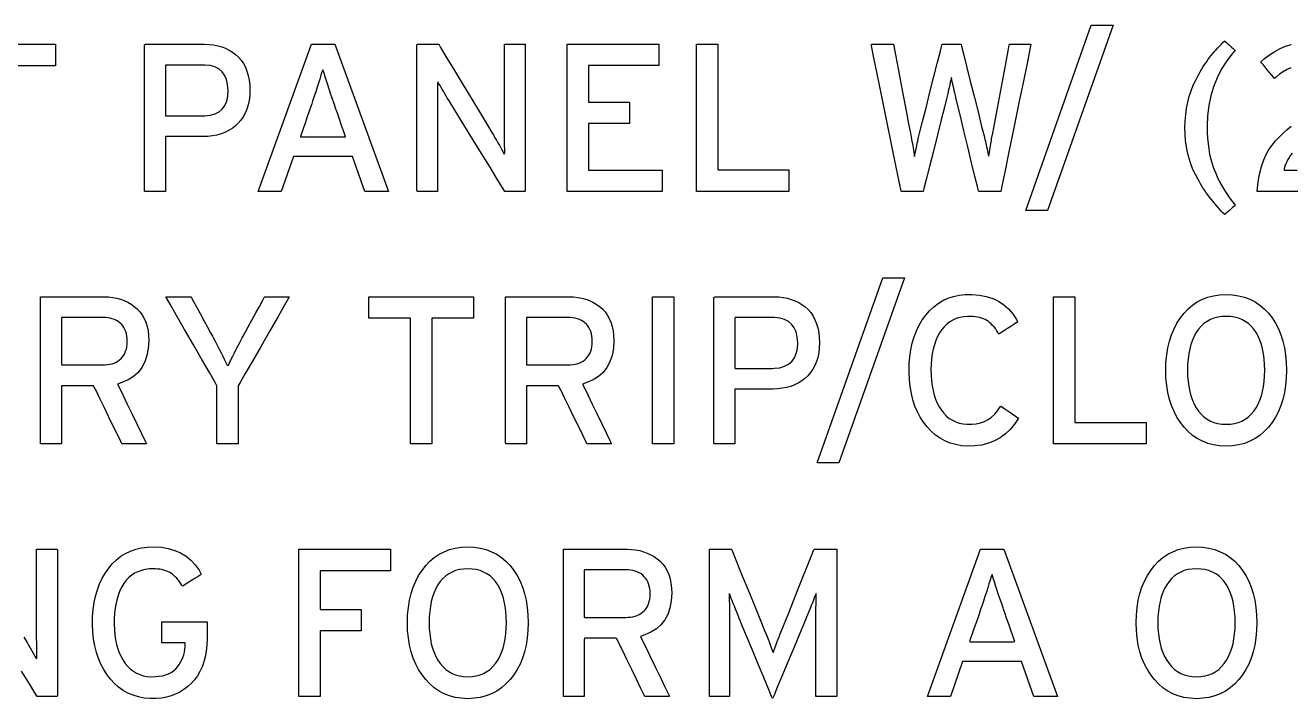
# Model space of a CAD drawing. Extents: x 1 to 47.7, y 0.2 to 35.
# Drawn here: x 12.182 to 14.437, y 23.596 to 24.796 of the extents above; entities that cross this region are included whole.
import ezdxf

# ---------------------------------------------------------------- set-up
doc = ezdxf.new("R2010")
doc.units = 0
doc.header["$MEASUREMENT"] = 0
doc.layers.add('8_0_____DWG', color=7, linetype='CONTINUOUS')

msp = doc.modelspace()

# ---------------------------------------------------------------- linework, layer by layer
at = {"layer": '8_0_____DWG'}
for points in [[(14.004, 24.4663), (13.9654, 24.4663), (14.082, 24.7963), (14.1207, 24.7963), (14.004, 24.4663)], [(12.1618, 24.7239), (12.1618, 24.5), (12.1237, 24.5), (12.1237, 24.7239), (12.0496, 24.7239), (12.0496, 24.7624), (12.236, 24.7624), (12.236, 24.7239), (12.1618, 24.7239)], [(12.7873, 24.5), (12.7653, 24.5623), (12.6602, 24.5623), (12.6384, 24.5), (12.5976, 24.5), (12.6921, 24.7624), (12.7338, 24.7624), (12.8294, 24.5), (12.7873, 24.5)], [(13.1479, 24.5), (13.1479, 24.7624), (13.3116, 24.7624), (13.3116, 24.7243), (13.1859, 24.7243), (13.1859, 24.6591), (13.2589, 24.6591), (13.2589, 24.621), (13.1859, 24.621), (13.1859, 24.5381), (13.3171, 24.5381), (13.3171, 24.5), (13.1479, 24.5)], [(13.3784, 24.5), (13.3784, 24.7624), (13.4164, 24.7624), (13.4164, 24.5384), (13.5432, 24.5384), (13.5432, 24.5), (13.3784, 24.5)], [(14.4377, 24.7207), (14.4308, 24.7174), (14.424, 24.7135), (14.4175, 24.7089), (14.4112, 24.7037), (14.4082, 24.7015), (14.4064, 24.7037), (14.4035, 24.7073), (14.3997, 24.7119), (14.3956, 24.717), (14.3916, 24.7219), (14.388, 24.7263), (14.3854, 24.7295), (14.3842, 24.731), (14.3908, 24.737), (14.3997, 24.7438), (14.4089, 24.7497), (14.4184, 24.7547), (14.4283, 24.7588), (14.4385, 24.7621)], [(14.4567, 24.5), (14.4269, 24.5), (14.4017, 24.5), (14.3841, 24.5), (14.3776, 24.5), (14.3787, 24.5126), (14.3804, 24.5245), (14.3827, 24.5358), (14.3857, 24.5465), (14.3894, 24.5565), (14.3936, 24.5658), (14.3985, 24.5746), (14.4041, 24.5827), (14.4102, 24.5901), (14.4168, 24.5971), (14.4237, 24.6038), (14.4308, 24.6103), (14.4382, 24.6166)], [(14.4399, 24.5684), (14.437, 24.5646), (14.4345, 24.5608), (14.4322, 24.5569), (14.4302, 24.553), (14.4285, 24.549), (14.427, 24.5449), (14.4259, 24.5408), (14.4259, 24.5381), (14.4337, 24.5381), (14.4488, 24.5381)], [(13.6323, 24.0163), (13.5936, 24.0163), (13.7103, 24.3462), (13.7489, 24.3462), (13.6323, 24.0163)], [(12.9066, 24.2739), (12.9066, 24.05), (12.8685, 24.05), (12.8685, 24.2739), (12.7944, 24.2739), (12.7944, 24.3124), (12.9808, 24.3124), (12.9808, 24.2739), (12.9066, 24.2739)], [(13.2999, 24.05), (13.2999, 24.3124), (13.338, 24.3124), (13.338, 24.05), (13.2999, 24.05)], [(14.0148, 24.05), (14.0148, 24.3124), (14.0528, 24.3124), (14.0528, 24.0884), (14.1796, 24.0884), (14.1796, 24.05), (14.0148, 24.05)], [(12.18, 23.7053), (12.1827, 23.7008), (12.1855, 23.6959), (12.1882, 23.6912), (12.1908, 23.6867), (12.1933, 23.6823), (12.1957, 23.6781), (12.198, 23.6741), (12.2001, 23.6702), (12.2021, 23.6666), (12.2029, 23.6687), (12.2028, 23.6752), (12.2028, 23.6819), (12.2027, 23.6887), (12.2027, 23.6958), (12.2026, 23.703), (12.2026, 23.7104), (12.2026, 23.718), (12.2026, 23.7258), (12.2026, 23.7306), (12.2026, 23.7428), (12.2026, 23.7611), (12.2026, 23.7831), (12.2026, 23.8063), (12.2026, 23.8283), (12.2026, 23.8466), (12.2026, 23.8587), (12.2026, 23.8624), (12.2043, 23.8624), (12.2082, 23.8624), (12.2135, 23.8624), (12.2197, 23.8624), (12.226, 23.8624), (12.2318, 23.8624), (12.2364, 23.8624), (12.2391, 23.8624), (12.2395, 23.8605), (12.2395, 23.8435), (12.2395, 23.8126), (12.2395, 23.7725), (12.2395, 23.728), (12.2395, 23.6838), (12.2395, 23.6447), (12.2395, 23.6154), (12.2395, 23.6008), (12.2389, 23.6), (12.2359, 23.6), (12.2312, 23.6), (12.2254, 23.6), (12.2192, 23.6), (12.2132, 23.6), (12.2081, 23.6), (12.2046, 23.6), (12.2033, 23.6), (12.1996, 23.606), (12.1897, 23.622), (12.1755, 23.6451)], [(12.7076, 23.8239), (12.7076, 23.7551), (12.7806, 23.7551), (12.7806, 23.7166), (12.7076, 23.7166), (12.7076, 23.6), (12.6695, 23.6), (12.6695, 23.8624), (12.8333, 23.8624), (12.8333, 23.8239), (12.7076, 23.8239)], [(13.9798, 23.6), (13.9578, 23.6623), (13.8527, 23.6623), (13.8309, 23.6), (13.7901, 23.6), (13.8846, 23.8624), (13.9263, 23.8624), (14.0219, 23.6), (13.9798, 23.6)]]:
    msp.add_lwpolyline(points, dxfattribs=at)
for points in [[(12.5826, 24.6803), (12.5822, 24.6711), (12.5812, 24.6624), (12.5795, 24.6543), (12.5773, 24.6467), (12.5744, 24.6396), (12.5708, 24.6331), (12.5667, 24.6271), (12.5619, 24.6216), (12.5566, 24.6167), (12.5509, 24.6123), (12.5447, 24.6085), (12.5382, 24.6053), (12.5312, 24.6026), (12.5239, 24.6006), (12.5161, 24.5991), (12.5079, 24.5981), (12.4994, 24.5978), (12.4964, 24.5978), (12.4901, 24.5978), (12.4807, 24.5978), (12.4696, 24.5978), (12.4581, 24.5978), (12.4472, 24.5978), (12.4385, 24.5978), (12.433, 24.5978), (12.4319, 24.5973), (12.4319, 24.5914), (12.4319, 24.5799), (12.4319, 24.5648), (12.4319, 24.5479), (12.4319, 24.5312), (12.4319, 24.5164), (12.4319, 24.5054), (12.4319, 24.5002), (12.431, 24.5), (12.4277, 24.5), (12.4226, 24.5), (12.4165, 24.5), (12.41, 24.5), (12.4038, 24.5), (12.3987, 24.5), (12.3954, 24.5), (12.3946, 24.5005), (12.3946, 24.5145), (12.3946, 24.5439), (12.3946, 24.5836), (12.3946, 24.6286), (12.3946, 24.6739), (12.3946, 24.7145), (12.3946, 24.7453), (12.3946, 24.7612), (12.3964, 24.7624), (12.4051, 24.7624), (12.4191, 24.7624), (12.4364, 24.7624), (12.455, 24.7624), (12.4727, 24.7624), (12.4876, 24.7624), (12.4977, 24.7624), (12.5018, 24.7624), (12.51, 24.762), (12.5178, 24.7612), (12.5253, 24.7597), (12.5324, 24.7577), (12.5391, 24.7552), (12.5454, 24.7521), (12.5514, 24.7484), (12.557, 24.7443), (12.5622, 24.7394), (12.5669, 24.734), (12.571, 24.728), (12.5745, 24.7215), (12.5773, 24.7143), (12.5796, 24.7067), (12.5812, 24.6984), (12.5822, 24.6896)], [(13.0371, 24.5), (13.0334, 24.506), (13.0235, 24.522), (13.0093, 24.5451), (12.9926, 24.5722), (12.9753, 24.6004), (12.9591, 24.6266), (12.946, 24.648), (12.9377, 24.6614), (12.935, 24.6658), (12.9326, 24.6699), (12.9302, 24.6739), (12.9279, 24.6777), (12.9257, 24.6815), (12.9235, 24.6852), (12.9214, 24.6887), (12.9195, 24.6921), (12.9175, 24.6954), (12.9167, 24.6933), (12.9168, 24.687), (12.9168, 24.6805), (12.9168, 24.6737), (12.9168, 24.6668), (12.9169, 24.6597), (12.917, 24.6524), (12.917, 24.6449), (12.9171, 24.6371), (12.9171, 24.6323), (12.9171, 24.6201), (12.9171, 24.6017), (12.9171, 24.5797), (12.9171, 24.5563), (12.9171, 24.5343), (12.9171, 24.5159), (12.9171, 24.5037), (12.9171, 24.5), (12.9154, 24.5), (12.9115, 24.5), (12.9062, 24.5), (12.9, 24.5), (12.8937, 24.5), (12.8879, 24.5), (12.8833, 24.5), (12.8806, 24.5), (12.8802, 24.5018), (12.8802, 24.5188), (12.8802, 24.5498), (12.8802, 24.5899), (12.8802, 24.6344), (12.8802, 24.6786), (12.8802, 24.7177), (12.8802, 24.7469), (12.8802, 24.7616), (12.8809, 24.7624), (12.8841, 24.7624), (12.8891, 24.7624), (12.8953, 24.7624), (12.902, 24.7624), (12.9084, 24.7624), (12.9138, 24.7624), (12.9176, 24.7624), (12.919, 24.7624), (12.9225, 24.7565), (12.9319, 24.7409), (12.9455, 24.7185), (12.9614, 24.6921), (12.9779, 24.6647), (12.9933, 24.6392), (13.0059, 24.6184), (13.0138, 24.6053), (13.0164, 24.6008), (13.0193, 24.5959), (13.022, 24.5912), (13.0246, 24.5867), (13.0271, 24.5823), (13.0295, 24.5781), (13.0317, 24.5741), (13.0339, 24.5702), (13.0359, 24.5666), (13.0367, 24.5687), (13.0366, 24.5752), (13.0365, 24.5818), (13.0365, 24.5887), (13.0364, 24.5958), (13.0364, 24.603), (13.0364, 24.6104), (13.0364, 24.618), (13.0363, 24.6258), (13.0363, 24.6306), (13.0363, 24.6428), (13.0363, 24.6611), (13.0363, 24.6831), (13.0363, 24.7063), (13.0363, 24.7283), (13.0363, 24.7466), (13.0363, 24.7587), (13.0364, 24.7624), (13.0381, 24.7624), (13.042, 24.7624), (13.0473, 24.7624), (13.0535, 24.7624), (13.0598, 24.7624), (13.0656, 24.7624), (13.0701, 24.7624), (13.0729, 24.7624), (13.0733, 24.7605), (13.0733, 24.7435), (13.0733, 24.7126), (13.0733, 24.6725), (13.0733, 24.628), (13.0733, 24.5838), (13.0733, 24.5447), (13.0733, 24.5154), (13.0733, 24.5008), (13.0726, 24.5), (13.0697, 24.5), (13.0649, 24.5), (13.0592, 24.5), (13.053, 24.5), (13.047, 24.5), (13.0419, 24.5), (13.0384, 24.5)], [(13.9207, 24.5), (13.9193, 24.5), (13.9155, 24.5), (13.91, 24.5), (13.9035, 24.5), (13.8968, 24.5), (13.8904, 24.5), (13.8853, 24.5), (13.8819, 24.5), (13.8809, 24.5003), (13.8789, 24.5087), (13.8745, 24.5268), (13.8686, 24.5513), (13.8619, 24.5794), (13.855, 24.6081), (13.8486, 24.6343), (13.8436, 24.6551), (13.8407, 24.6674), (13.8397, 24.6714), (13.8387, 24.6757), (13.8378, 24.6799), (13.8368, 24.684), (13.836, 24.688), (13.8351, 24.6919), (13.8343, 24.6957), (13.8336, 24.6994), (13.8329, 24.703), (13.8322, 24.7021), (13.8314, 24.6985), (13.8307, 24.6947), (13.8299, 24.6909), (13.829, 24.687), (13.8281, 24.6829), (13.8272, 24.6788), (13.8263, 24.6746), (13.8253, 24.6702), (13.824, 24.6651), (13.8203, 24.6503), (13.8146, 24.6278), (13.8077, 24.6007), (13.8005, 24.5719), (13.7935, 24.5444), (13.7877, 24.5213), (13.7837, 24.5055), (13.7823, 24.5), (13.7807, 24.5), (13.7769, 24.5), (13.7714, 24.5), (13.7651, 24.5), (13.7584, 24.5), (13.7523, 24.5), (13.7473, 24.5), (13.7441, 24.5), (13.7431, 24.5007), (13.7403, 24.5147), (13.7345, 24.5432), (13.7266, 24.5816), (13.7178, 24.6253), (13.7087, 24.6696), (13.7005, 24.7098), (13.6941, 24.7414), (13.6904, 24.7597), (13.6902, 24.7624), (13.6928, 24.7624), (13.6975, 24.7624), (13.7035, 24.7624), (13.7102, 24.7624), (13.7169, 24.7624), (13.7227, 24.7624), (13.7272, 24.7624), (13.7294, 24.7624), (13.7301, 24.7595), (13.7326, 24.7464), (13.7366, 24.7254), (13.7415, 24.6994), (13.7469, 24.6713), (13.752, 24.644), (13.7565, 24.6205), (13.7597, 24.6038), (13.761, 24.5966), (13.7617, 24.5932), (13.7624, 24.5894), (13.7631, 24.5855), (13.7638, 24.5816), (13.7645, 24.5777), (13.7651, 24.5738), (13.7658, 24.5698), (13.7664, 24.5657), (13.767, 24.5625), (13.7678, 24.5665), (13.7686, 24.5705), (13.7694, 24.5744), (13.7702, 24.5783), (13.771, 24.5822), (13.7718, 24.586), (13.7727, 24.5898), (13.7735, 24.5936), (13.7742, 24.5968), (13.7766, 24.6062), (13.7813, 24.6247), (13.7875, 24.6493), (13.7945, 24.677), (13.8016, 24.705), (13.808, 24.7303), (13.813, 24.7499), (13.8158, 24.761), (13.8165, 24.7624), (13.8189, 24.7624), (13.8229, 24.7624), (13.8281, 24.7624), (13.8338, 24.7624), (13.8394, 24.7624), (13.8443, 24.7624), (13.848, 24.7624), (13.8498, 24.7624), (13.8507, 24.759), (13.8542, 24.7451), (13.8597, 24.7232), (13.8664, 24.6964), (13.8737, 24.6676), (13.8807, 24.6398), (13.8866, 24.616), (13.8908, 24.5992), (13.8925, 24.5925), (13.8933, 24.5896), (13.894, 24.5863), (13.8948, 24.583), (13.8955, 24.5797), (13.8963, 24.5762), (13.897, 24.5726), (13.8977, 24.569), (13.8984, 24.5653), (13.8991, 24.5627), (13.8998, 24.5667), (13.9005, 24.5706), (13.9012, 24.5743), (13.9019, 24.5779), (13.9024, 24.5814), (13.903, 24.5847), (13.9035, 24.5879), (13.904, 24.591), (13.9044, 24.5938), (13.9063, 24.6039), (13.9099, 24.6232), (13.9147, 24.6485), (13.92, 24.6769), (13.9254, 24.7053), (13.9302, 24.7309), (13.9339, 24.7505), (13.9359, 24.7613), (13.9366, 24.7624), (13.9394, 24.7624), (13.9441, 24.7624), (13.95, 24.7624), (13.9564, 24.7624), (13.9628, 24.7624), (13.9683, 24.7624), (13.9724, 24.7624), (13.9743, 24.7624), (13.9732, 24.7564), (13.9686, 24.7342), (13.9616, 24.6999), (13.9531, 24.6581), (13.9439, 24.6136), (13.9352, 24.5708), (13.9278, 24.5346), (13.9226, 24.5094)], [(14.3197, 24.4588), (14.3166, 24.4619), (14.3135, 24.4652), (14.3104, 24.4685), (14.3074, 24.4719), (14.3044, 24.4754), (14.3014, 24.479), (14.2984, 24.4826), (14.2955, 24.4864), (14.2925, 24.4901), (14.2896, 24.4939), (14.2868, 24.4977), (14.2841, 24.5016), (14.2815, 24.5056), (14.2789, 24.5096), (14.2764, 24.5138), (14.274, 24.5181), (14.2717, 24.5224), (14.2675, 24.5301), (14.2632, 24.5394), (14.2594, 24.549), (14.2562, 24.5589), (14.2536, 24.5692), (14.2515, 24.5798), (14.2501, 24.5907), (14.2492, 24.6019), (14.2489, 24.6135), (14.2493, 24.6255), (14.2503, 24.637), (14.2518, 24.6482), (14.2539, 24.6591), (14.2566, 24.6695), (14.2599, 24.6796), (14.2637, 24.6893), (14.2681, 24.6987), (14.2717, 24.7056), (14.2741, 24.7099), (14.2765, 24.7142), (14.279, 24.7185), (14.2816, 24.7226), (14.2842, 24.7267), (14.287, 24.7307), (14.2898, 24.7347), (14.2927, 24.7386), (14.2956, 24.7423), (14.2986, 24.7458), (14.3016, 24.7493), (14.3046, 24.7528), (14.3077, 24.7561), (14.3108, 24.7594), (14.3139, 24.7627), (14.3171, 24.7659), (14.3197, 24.7684), (14.3207, 24.7676), (14.3227, 24.7657), (14.3255, 24.7632), (14.3287, 24.7604), (14.332, 24.7575), (14.3349, 24.7549), (14.3372, 24.7528), (14.3385, 24.7517), (14.3326, 24.7447), (14.3224, 24.7314), (14.3135, 24.7174), (14.306, 24.7025), (14.2998, 24.6868), (14.295, 24.6704), (14.2915, 24.6531), (14.2893, 24.6351), (14.2884, 24.6162), (14.2885, 24.605), (14.2891, 24.5949), (14.29, 24.5852), (14.2912, 24.5758), (14.2929, 24.5667), (14.2949, 24.5579), (14.2973, 24.5495), (14.3, 24.5414), (14.3031, 24.5336), (14.3064, 24.526), (14.31, 24.5185), (14.3138, 24.5113), (14.3179, 24.5042), (14.3222, 24.4974), (14.3268, 24.4907), (14.3317, 24.4842), (14.3368, 24.4779), (14.3384, 24.4754), (14.3369, 24.474), (14.3344, 24.4719), (14.3314, 24.4692), (14.3281, 24.4663), (14.325, 24.4635), (14.3223, 24.4611), (14.3204, 24.4594)], [(12.5438, 24.6803), (12.5429, 24.6905), (12.5408, 24.6995), (12.5375, 24.7071), (12.5329, 24.7134), (12.5271, 24.7184), (12.52, 24.722), (12.5117, 24.7244), (12.5022, 24.7254), (12.4983, 24.7254), (12.4917, 24.7254), (12.4817, 24.7254), (12.4698, 24.7254), (12.4574, 24.7254), (12.446, 24.7254), (12.4372, 24.7254), (12.4324, 24.7254), (12.4319, 24.724), (12.4319, 24.7164), (12.4319, 24.7038), (12.4319, 24.6883), (12.4319, 24.6718), (12.4319, 24.6563), (12.4319, 24.6437), (12.4319, 24.6361), (12.4324, 24.6347), (12.4372, 24.6347), (12.446, 24.6347), (12.4574, 24.6347), (12.4698, 24.6347), (12.4817, 24.6347), (12.4917, 24.6347), (12.4983, 24.6347), (12.5023, 24.6348), (12.512, 24.6359), (12.5204, 24.6383), (12.5276, 24.642), (12.5334, 24.647), (12.538, 24.6534), (12.5412, 24.661), (12.5431, 24.67)], [(12.7322, 24.6578), (12.7293, 24.6664), (12.7265, 24.6747), (12.7239, 24.6826), (12.7214, 24.6902), (12.719, 24.6975), (12.7168, 24.7043), (12.7147, 24.7109), (12.7128, 24.7171), (12.711, 24.7135), (12.7092, 24.7071), (12.7071, 24.7004), (12.7049, 24.6933), (12.7025, 24.6858), (12.7, 24.6779), (12.6973, 24.6697), (12.6944, 24.661), (12.6929, 24.6565), (12.6911, 24.6515), (12.6882, 24.6432), (12.6847, 24.6329), (12.6809, 24.622), (12.6773, 24.6117), (12.6744, 24.6034), (12.6726, 24.5983), (12.6729, 24.5974), (12.6786, 24.5974), (12.6891, 24.5974), (12.7025, 24.5974), (12.7172, 24.5974), (12.7314, 24.5974), (12.7433, 24.5974), (12.7511, 24.5974), (12.7532, 24.5975), (12.752, 24.6009), (12.7495, 24.6081), (12.7461, 24.6178), (12.7423, 24.6287), (12.7386, 24.6395), (12.7353, 24.6488), (12.7331, 24.6553)], [(12.4025, 24.2339), (12.4015, 24.22), (12.3991, 24.2074), (12.3953, 24.1961), (12.39, 24.1862), (12.3832, 24.1775), (12.375, 24.1702), (12.3654, 24.1642), (12.3543, 24.1595), (12.3468, 24.1567), (12.35, 24.15), (12.3561, 24.1375), (12.364, 24.1211), (12.3729, 24.1028), (12.3817, 24.0845), (12.3896, 24.0684), (12.3954, 24.0563), (12.3983, 24.0503), (12.3976, 24.05), (12.3939, 24.05), (12.3881, 24.05), (12.3809, 24.05), (12.3733, 24.05), (12.3661, 24.05), (12.36, 24.05), (12.3558, 24.05), (12.3545, 24.05), (12.3523, 24.0545), (12.3471, 24.0653), (12.3397, 24.0804), (12.3313, 24.0978), (12.3226, 24.1157), (12.3147, 24.1321), (12.3084, 24.145), (12.3047, 24.1526), (12.3037, 24.1538), (12.2998, 24.1538), (12.2928, 24.1538), (12.2839, 24.1538), (12.2741, 24.1538), (12.2643, 24.1538), (12.2558, 24.1538), (12.2496, 24.1538), (12.2468, 24.1538), (12.2467, 24.1512), (12.2467, 24.142), (12.2467, 24.1279), (12.2467, 24.1109), (12.2467, 24.0929), (12.2467, 24.0759), (12.2467, 24.0619), (12.2467, 24.0526), (12.2466, 24.05), (12.2448, 24.05), (12.2407, 24.05), (12.2352, 24.05), (12.2289, 24.05), (12.2225, 24.05), (12.2167, 24.05), (12.2122, 24.05), (12.2097, 24.05), (12.2094, 24.053), (12.2094, 24.0722), (12.2094, 24.1049), (12.2094, 24.1463), (12.2094, 24.1915), (12.2094, 24.2356), (12.2094, 24.2737), (12.2094, 24.3009), (12.2094, 24.3123), (12.2128, 24.3124), (12.2233, 24.3124), (12.2388, 24.3124), (12.2572, 24.3124), (12.2765, 24.3124), (12.2945, 24.3124), (12.3092, 24.3124), (12.3186, 24.3124), (12.323, 24.3124), (12.3308, 24.312), (12.3382, 24.3111), (12.3454, 24.3097), (12.3522, 24.3078), (12.3588, 24.3054), (12.365, 24.3025), (12.371, 24.2991), (12.3766, 24.2952), (12.3819, 24.2907), (12.3867, 24.2857), (12.3908, 24.28), (12.3943, 24.2738), (12.3972, 24.267), (12.3995, 24.2596), (12.4011, 24.2516), (12.4021, 24.243)], [(12.5618, 24.1537), (12.5618, 24.1498), (12.5618, 24.1396), (12.5618, 24.1248), (12.5618, 24.1076), (12.5618, 24.0897), (12.5618, 24.0731), (12.5618, 24.0597), (12.5618, 24.0516), (12.5616, 24.05), (12.5593, 24.05), (12.5548, 24.05), (12.549, 24.05), (12.5425, 24.05), (12.536, 24.05), (12.5303, 24.05), (12.526, 24.05), (12.5239, 24.05), (12.5238, 24.0521), (12.5238, 24.0608), (12.5238, 24.0745), (12.5238, 24.0913), (12.5238, 24.1092), (12.5238, 24.1264), (12.5238, 24.1408), (12.5238, 24.1506), (12.5237, 24.1538), (12.5198, 24.1607), (12.5103, 24.1772), (12.4971, 24.2002), (12.4818, 24.2268), (12.4661, 24.2541), (12.4517, 24.2792), (12.4404, 24.299), (12.4337, 24.3106), (12.433, 24.3124), (12.436, 24.3124), (12.4414, 24.3124), (12.4484, 24.3124), (12.456, 24.3124), (12.4636, 24.3124), (12.4702, 24.3124), (12.475, 24.3124), (12.4772, 24.3124), (12.4783, 24.3106), (12.4818, 24.3041), (12.4872, 24.2943), (12.4937, 24.2824), (12.5005, 24.2699), (12.507, 24.2581), (12.5123, 24.2483), (12.5158, 24.2418), (12.5175, 24.2387), (12.5212, 24.2317), (12.5247, 24.225), (12.528, 24.2186), (12.5311, 24.2124), (12.5341, 24.2065), (12.5369, 24.2008), (12.5396, 24.1954), (12.542, 24.1902), (12.5443, 24.1906), (12.5467, 24.1956), (12.5492, 24.201), (12.552, 24.2066), (12.555, 24.2125), (12.5581, 24.2187), (12.5615, 24.2252), (12.565, 24.2319), (12.5688, 24.239), (12.5704, 24.2419), (12.5741, 24.2487), (12.5797, 24.2588), (12.5862, 24.2708), (12.5931, 24.2834), (12.5996, 24.2952), (12.6049, 24.3048), (12.6082, 24.3109), (12.6091, 24.3124), (12.6116, 24.3124), (12.6165, 24.3124), (12.6232, 24.3124), (12.6306, 24.3124), (12.6382, 24.3124), (12.6449, 24.3124), (12.65, 24.3124), (12.6527, 24.3124), (12.6516, 24.3099), (12.6444, 24.2974), (12.6327, 24.277), (12.6181, 24.2517), (12.6024, 24.2243), (12.5872, 24.1978), (12.5742, 24.1753), (12.5652, 24.1596)], [(13.2312, 24.2339), (13.2303, 24.22), (13.2279, 24.2074), (13.224, 24.1961), (13.2187, 24.1862), (13.212, 24.1775), (13.2038, 24.1702), (13.1941, 24.1642), (13.1831, 24.1595), (13.1755, 24.1567), (13.1787, 24.15), (13.1848, 24.1375), (13.1928, 24.1211), (13.2016, 24.1028), (13.2105, 24.0845), (13.2183, 24.0684), (13.2241, 24.0563), (13.227, 24.0503), (13.2263, 24.05), (13.2226, 24.05), (13.2168, 24.05), (13.2097, 24.05), (13.2021, 24.05), (13.1948, 24.05), (13.1887, 24.05), (13.1846, 24.05), (13.1832, 24.05), (13.181, 24.0545), (13.1758, 24.0653), (13.1685, 24.0804), (13.16, 24.0978), (13.1513, 24.1157), (13.1434, 24.1321), (13.1371, 24.145), (13.1334, 24.1526), (13.1324, 24.1538), (13.1285, 24.1538), (13.1216, 24.1538), (13.1126, 24.1538), (13.1028, 24.1538), (13.0931, 24.1538), (13.0846, 24.1538), (13.0783, 24.1538), (13.0755, 24.1538), (13.0754, 24.1512), (13.0754, 24.142), (13.0754, 24.1279), (13.0754, 24.1109), (13.0754, 24.0929), (13.0754, 24.0759), (13.0754, 24.0619), (13.0754, 24.0526), (13.0754, 24.05), (13.0735, 24.05), (13.0695, 24.05), (13.064, 24.05), (13.0576, 24.05), (13.0512, 24.05), (13.0454, 24.05), (13.0409, 24.05), (13.0384, 24.05), (13.0381, 24.053), (13.0381, 24.0722), (13.0381, 24.1049), (13.0381, 24.1463), (13.0381, 24.1915), (13.0381, 24.2356), (13.0381, 24.2737), (13.0381, 24.3009), (13.0381, 24.3123), (13.0415, 24.3124), (13.052, 24.3124), (13.0675, 24.3124), (13.0859, 24.3124), (13.1052, 24.3124), (13.1232, 24.3124), (13.138, 24.3124), (13.1473, 24.3124), (13.1517, 24.3124), (13.1595, 24.312), (13.167, 24.3111), (13.1741, 24.3097), (13.181, 24.3078), (13.1875, 24.3054), (13.1938, 24.3025), (13.1997, 24.2991), (13.2053, 24.2952), (13.2107, 24.2907), (13.2154, 24.2857), (13.2195, 24.28), (13.223, 24.2738), (13.2259, 24.267), (13.2282, 24.2596), (13.2298, 24.2516), (13.2308, 24.243)], [(13.5976, 24.2303), (13.5972, 24.2211), (13.5962, 24.2124), (13.5946, 24.2043), (13.5923, 24.1967), (13.5894, 24.1896), (13.5859, 24.1831), (13.5817, 24.1771), (13.577, 24.1716), (13.5716, 24.1667), (13.5659, 24.1623), (13.5598, 24.1585), (13.5532, 24.1553), (13.5463, 24.1526), (13.5389, 24.1506), (13.5312, 24.1491), (13.523, 24.1481), (13.5144, 24.1478), (13.5114, 24.1478), (13.5051, 24.1478), (13.4958, 24.1478), (13.4847, 24.1478), (13.4731, 24.1478), (13.4623, 24.1478), (13.4535, 24.1478), (13.4481, 24.1478), (13.4469, 24.1473), (13.4469, 24.1414), (13.4469, 24.1299), (13.4469, 24.1148), (13.4469, 24.0979), (13.4469, 24.0811), (13.4469, 24.0663), (13.4469, 24.0554), (13.4469, 24.0502), (13.4461, 24.05), (13.4428, 24.05), (13.4377, 24.05), (13.4315, 24.05), (13.425, 24.05), (13.4189, 24.05), (13.4138, 24.05), (13.4105, 24.05), (13.4096, 24.0505), (13.4096, 24.0645), (13.4096, 24.0939), (13.4096, 24.1336), (13.4096, 24.1786), (13.4096, 24.2239), (13.4096, 24.2645), (13.4096, 24.2952), (13.4096, 24.3112), (13.4115, 24.3124), (13.4202, 24.3124), (13.4342, 24.3124), (13.4515, 24.3124), (13.47, 24.3124), (13.4878, 24.3124), (13.5027, 24.3124), (13.5127, 24.3124), (13.5169, 24.3124), (13.5251, 24.312), (13.5329, 24.3111), (13.5403, 24.3097), (13.5474, 24.3077), (13.5541, 24.3052), (13.5605, 24.3021), (13.5664, 24.2984), (13.572, 24.2942), (13.5773, 24.2894), (13.582, 24.284), (13.5861, 24.278), (13.5895, 24.2714), (13.5924, 24.2643), (13.5946, 24.2567), (13.5962, 24.2484), (13.5973, 24.2396)], [(13.9522, 24.0959), (13.9453, 24.0853), (13.9376, 24.0759), (13.9291, 24.0678), (13.9198, 24.061), (13.9097, 24.0554), (13.8988, 24.0511), (13.887, 24.048), (13.8744, 24.0463), (13.8617, 24.0459), (13.8507, 24.0468), (13.8403, 24.0487), (13.8304, 24.0516), (13.8211, 24.0554), (13.8124, 24.0601), (13.8043, 24.0658), (13.7967, 24.0725), (13.7897, 24.0802), (13.7832, 24.0886), (13.7773, 24.0976), (13.7722, 24.1072), (13.7678, 24.1175), (13.7641, 24.1284), (13.7613, 24.14), (13.7592, 24.1522), (13.7578, 24.165), (13.7572, 24.1785), (13.7575, 24.1922), (13.7585, 24.2053), (13.7603, 24.2178), (13.7629, 24.2297), (13.7662, 24.2409), (13.7703, 24.2515), (13.7751, 24.2615), (13.7807, 24.2709), (13.7871, 24.2796), (13.7938, 24.2875), (13.8012, 24.2944), (13.8091, 24.3004), (13.8176, 24.3055), (13.8266, 24.3096), (13.8363, 24.3128), (13.8464, 24.315), (13.8572, 24.3163), (13.8693, 24.3165), (13.8826, 24.3153), (13.8949, 24.3129), (13.9063, 24.3093), (13.9167, 24.3043), (13.9261, 24.2981), (13.9346, 24.2907), (13.9422, 24.2819), (13.9487, 24.272), (13.9506, 24.2673), (13.9481, 24.2657), (13.9439, 24.263), (13.9386, 24.2596), (13.9329, 24.2559), (13.9273, 24.2522), (13.9224, 24.2491), (13.9189, 24.2469), (13.9174, 24.2459), (13.9155, 24.249), (13.9133, 24.2524), (13.911, 24.2556), (13.9086, 24.2585), (13.9062, 24.2613), (13.9037, 24.2638), (13.9012, 24.2661), (13.8986, 24.2682), (13.8959, 24.2701), (13.8929, 24.2717), (13.8898, 24.2731), (13.8865, 24.2743), (13.883, 24.2753), (13.8793, 24.2761), (13.8755, 24.2767), (13.8715, 24.2772), (13.8673, 24.2774), (13.8616, 24.2773), (13.8544, 24.2767), (13.8475, 24.2753), (13.8411, 24.2734), (13.8351, 24.2708), (13.8296, 24.2675), (13.8244, 24.2636), (13.8197, 24.259), (13.8154, 24.2538), (13.8115, 24.2479), (13.8079, 24.2414), (13.8049, 24.2344), (13.8023, 24.2269), (13.8002, 24.219), (13.7985, 24.2105), (13.7973, 24.2015), (13.7966, 24.192), (13.7963, 24.182), (13.7965, 24.172), (13.7972, 24.1625), (13.7983, 24.1536), (13.7999, 24.1451), (13.802, 24.1371), (13.8045, 24.1297), (13.8075, 24.1227), (13.811, 24.1162), (13.8149, 24.1102), (13.8191, 24.1046), (13.8238, 24.0997), (13.8288, 24.0955), (13.8344, 24.0921), (13.8403, 24.0893), (13.8467, 24.0872), (13.8534, 24.0857), (13.8606, 24.085), (13.8687, 24.085), (13.8769, 24.0859), (13.8846, 24.0876), (13.8917, 24.0901), (13.8984, 24.0935), (13.9044, 24.0978), (13.91, 24.1029), (13.915, 24.1089), (13.9195, 24.1158), (13.9212, 24.1173), (13.9238, 24.1155), (13.9279, 24.1127), (13.933, 24.1092), (13.9384, 24.1055), (13.9436, 24.1019), (13.948, 24.0989), (13.951, 24.0967)], [(14.4299, 24.1813), (14.4294, 24.1673), (14.4281, 24.154), (14.4261, 24.1414), (14.4233, 24.1294), (14.4197, 24.1182), (14.4154, 24.1076), (14.4103, 24.0977), (14.4044, 24.0884), (14.3976, 24.0798), (14.3903, 24.072), (14.3823, 24.0652), (14.3737, 24.0595), (14.3645, 24.0547), (14.3548, 24.051), (14.3445, 24.0482), (14.3335, 24.0465), (14.322, 24.0458), (14.3106, 24.0465), (14.2998, 24.0482), (14.2895, 24.051), (14.2799, 24.0547), (14.2709, 24.0595), (14.2625, 24.0652), (14.2546, 24.072), (14.2474, 24.0798), (14.2407, 24.0884), (14.2346, 24.0977), (14.2294, 24.1076), (14.2249, 24.1182), (14.2213, 24.1294), (14.2184, 24.1414), (14.2163, 24.154), (14.215, 24.1673), (14.2146, 24.1813), (14.215, 24.1952), (14.2163, 24.2086), (14.2184, 24.2212), (14.2213, 24.2332), (14.2249, 24.2445), (14.2294, 24.2552), (14.2346, 24.2652), (14.2407, 24.2746), (14.2474, 24.2832), (14.2546, 24.2909), (14.2625, 24.2976), (14.2709, 24.3032), (14.2799, 24.3079), (14.2895, 24.3116), (14.2998, 24.3142), (14.3106, 24.3159), (14.322, 24.3166), (14.3335, 24.3159), (14.3445, 24.3142), (14.3548, 24.3116), (14.3645, 24.3079), (14.3737, 24.3032), (14.3823, 24.2976), (14.3903, 24.2909), (14.3976, 24.2832), (14.4044, 24.2746), (14.4103, 24.2652), (14.4154, 24.2552), (14.4197, 24.2445), (14.4233, 24.2332), (14.4261, 24.2212), (14.4281, 24.2086), (14.4294, 24.1952)], [(12.3641, 24.2328), (12.3639, 24.2377), (12.3633, 24.2422), (12.3625, 24.2465), (12.3613, 24.2504), (12.3598, 24.2541), (12.358, 24.2575), (12.3559, 24.2605), (12.3535, 24.2633), (12.3508, 24.2658), (12.3478, 24.2681), (12.3446, 24.2701), (12.3411, 24.2717), (12.3374, 24.2731), (12.3334, 24.2741), (12.3292, 24.2749), (12.3248, 24.2753), (12.3208, 24.2754), (12.3171, 24.2754), (12.3089, 24.2754), (12.2976, 24.2754), (12.2847, 24.2754), (12.2717, 24.2754), (12.2601, 24.2754), (12.2513, 24.2754), (12.2469, 24.2754), (12.2467, 24.2737), (12.2467, 24.2663), (12.2467, 24.2547), (12.2467, 24.2406), (12.2467, 24.2256), (12.2467, 24.2114), (12.2467, 24.1998), (12.2467, 24.1925), (12.2469, 24.1908), (12.2513, 24.1908), (12.2601, 24.1908), (12.2717, 24.1908), (12.2847, 24.1908), (12.2976, 24.1908), (12.3089, 24.1908), (12.3171, 24.1908), (12.3208, 24.1908), (12.3247, 24.1909), (12.3291, 24.1913), (12.3332, 24.192), (12.3371, 24.193), (12.3408, 24.1942), (12.3442, 24.1958), (12.3475, 24.1977), (12.3504, 24.1999), (12.3532, 24.2023), (12.3557, 24.205), (12.3578, 24.2081), (12.3597, 24.2114), (12.3612, 24.2151), (12.3624, 24.219), (12.3633, 24.2233), (12.3639, 24.2279)], [(13.1928, 24.2328), (13.1926, 24.2377), (13.192, 24.2422), (13.1912, 24.2465), (13.19, 24.2504), (13.1885, 24.2541), (13.1867, 24.2575), (13.1846, 24.2605), (13.1822, 24.2633), (13.1795, 24.2658), (13.1765, 24.2681), (13.1733, 24.2701), (13.1698, 24.2717), (13.1661, 24.2731), (13.1622, 24.2741), (13.158, 24.2749), (13.1535, 24.2753), (13.1495, 24.2754), (13.1458, 24.2754), (13.1376, 24.2754), (13.1263, 24.2754), (13.1134, 24.2754), (13.1004, 24.2754), (13.0888, 24.2754), (13.0801, 24.2754), (13.0757, 24.2754), (13.0754, 24.2737), (13.0754, 24.2663), (13.0754, 24.2547), (13.0754, 24.2406), (13.0754, 24.2256), (13.0754, 24.2114), (13.0754, 24.1998), (13.0754, 24.1925), (13.0757, 24.1908), (13.0801, 24.1908), (13.0888, 24.1908), (13.1004, 24.1908), (13.1134, 24.1908), (13.1263, 24.1908), (13.1376, 24.1908), (13.1458, 24.1908), (13.1495, 24.1908), (13.1535, 24.1909), (13.1578, 24.1913), (13.162, 24.192), (13.1659, 24.193), (13.1695, 24.1942), (13.173, 24.1958), (13.1762, 24.1977), (13.1792, 24.1999), (13.1819, 24.2023), (13.1844, 24.205), (13.1866, 24.2081), (13.1884, 24.2114), (13.1899, 24.2151), (13.1911, 24.219), (13.192, 24.2233), (13.1926, 24.2279)], [(13.5589, 24.2303), (13.558, 24.2405), (13.5559, 24.2495), (13.5525, 24.2571), (13.5479, 24.2634), (13.5421, 24.2684), (13.5351, 24.272), (13.5268, 24.2743), (13.5173, 24.2754), (13.5134, 24.2754), (13.5068, 24.2754), (13.4968, 24.2754), (13.4848, 24.2754), (13.4724, 24.2754), (13.4611, 24.2754), (13.4522, 24.2754), (13.4474, 24.2754), (13.4469, 24.274), (13.4469, 24.2664), (13.4469, 24.2538), (13.4469, 24.2383), (13.4469, 24.2218), (13.4469, 24.2063), (13.4469, 24.1937), (13.4469, 24.1861), (13.4474, 24.1847), (13.4522, 24.1847), (13.4611, 24.1847), (13.4724, 24.1847), (13.4848, 24.1847), (13.4968, 24.1847), (13.5068, 24.1847), (13.5134, 24.1847), (13.5173, 24.1848), (13.5271, 24.1859), (13.5355, 24.1883), (13.5426, 24.192), (13.5485, 24.197), (13.553, 24.2034), (13.5563, 24.211), (13.5582, 24.22)], [(14.3911, 24.1813), (14.3908, 24.1916), (14.3901, 24.2014), (14.3889, 24.2106), (14.3872, 24.2193), (14.385, 24.2275), (14.3824, 24.2351), (14.3793, 24.2422), (14.3757, 24.2488), (14.3715, 24.2548), (14.367, 24.26), (14.3619, 24.2646), (14.3564, 24.2684), (14.3504, 24.2716), (14.344, 24.2741), (14.3371, 24.2759), (14.3298, 24.277), (14.322, 24.2774), (14.3144, 24.277), (14.3072, 24.2759), (14.3004, 24.2741), (14.2941, 24.2716), (14.2882, 24.2684), (14.2828, 24.2646), (14.2778, 24.26), (14.2732, 24.2548), (14.2691, 24.2488), (14.2654, 24.2422), (14.2622, 24.2351), (14.2595, 24.2275), (14.2573, 24.2193), (14.2555, 24.2106), (14.2543, 24.2014), (14.2536, 24.1916), (14.2533, 24.1813), (14.2536, 24.1711), (14.2543, 24.1614), (14.2555, 24.1523), (14.2573, 24.1437), (14.2595, 24.1356), (14.2622, 24.128), (14.2654, 24.1209), (14.2691, 24.1144), (14.2732, 24.1083), (14.2778, 24.1029), (14.2828, 24.0981), (14.2882, 24.0941), (14.2941, 24.0908), (14.3004, 24.0882), (14.3072, 24.0864), (14.3144, 24.0853), (14.322, 24.0849), (14.3298, 24.0853), (14.3371, 24.0864), (14.344, 24.0882), (14.3504, 24.0908), (14.3564, 24.0941), (14.3619, 24.0981), (14.367, 24.1029), (14.3715, 24.1083), (14.3757, 24.1144), (14.3793, 24.1209), (14.3824, 24.128), (14.385, 24.1356), (14.3872, 24.1437), (14.3889, 24.1523), (14.3901, 24.1614), (14.3908, 24.1711)], [(12.5062, 23.7027), (12.5057, 23.6914), (12.5046, 23.6808), (12.5029, 23.6707), (12.5004, 23.6613), (12.4973, 23.6525), (12.4935, 23.6442), (12.489, 23.6366), (12.4839, 23.6296), (12.478, 23.6231), (12.4717, 23.6173), (12.465, 23.6121), (12.4578, 23.6076), (12.4502, 23.6039), (12.4422, 23.6009), (12.4337, 23.5985), (12.4248, 23.5969), (12.4155, 23.596), (12.4052, 23.5959), (12.3944, 23.597), (12.3841, 23.5989), (12.3744, 23.6019), (12.3653, 23.6057), (12.3567, 23.6105), (12.3487, 23.6162), (12.3412, 23.6229), (12.3343, 23.6305), (12.3278, 23.6389), (12.322, 23.6478), (12.3169, 23.6574), (12.3126, 23.6676), (12.309, 23.6784), (12.3062, 23.6899), (12.3041, 23.702), (12.3027, 23.7147), (12.3021, 23.728), (12.3023, 23.7416), (12.3033, 23.7546), (12.3051, 23.7671), (12.3076, 23.7788), (12.3108, 23.79), (12.3148, 23.8006), (12.3195, 23.8106), (12.325, 23.8199), (12.3312, 23.8286), (12.3378, 23.8366), (12.345, 23.8436), (12.3528, 23.8497), (12.3611, 23.8548), (12.37, 23.859), (12.3795, 23.8623), (12.3895, 23.8647), (12.4, 23.8661), (12.4115, 23.8666), (12.4248, 23.8657), (12.4372, 23.8636), (12.4487, 23.8602), (12.4592, 23.8556), (12.4688, 23.8497), (12.4774, 23.8426), (12.4851, 23.8343), (12.4919, 23.8247), (12.4957, 23.8175), (12.4938, 23.8163), (12.4901, 23.8139), (12.4852, 23.8107), (12.4796, 23.8071), (12.474, 23.8035), (12.4689, 23.8003), (12.465, 23.7978), (12.4628, 23.7964), (12.4614, 23.7981), (12.4592, 23.8015), (12.4569, 23.8048), (12.4546, 23.8078), (12.4522, 23.8106), (12.4497, 23.8132), (12.4471, 23.8156), (12.4445, 23.8178), (12.4418, 23.8197), (12.439, 23.8214), (12.436, 23.8228), (12.4328, 23.824), (12.4294, 23.825), (12.4258, 23.8259), (12.4221, 23.8265), (12.4182, 23.827), (12.4141, 23.8273), (12.4099, 23.8274), (12.4028, 23.8271), (12.3958, 23.8261), (12.3892, 23.8245), (12.383, 23.8222), (12.3772, 23.8193), (12.3719, 23.8158), (12.3669, 23.8116), (12.3623, 23.8068), (12.3582, 23.8014), (12.3544, 23.7952), (12.3511, 23.7886), (12.3483, 23.7815), (12.3459, 23.7739), (12.344, 23.7658), (12.3425, 23.7571), (12.3415, 23.748), (12.3409, 23.7384), (12.3408, 23.7284), (12.3412, 23.7187), (12.342, 23.7095), (12.3433, 23.7008), (12.345, 23.6925), (12.3472, 23.6848), (12.3498, 23.6775), (12.3529, 23.6708), (12.3565, 23.6645), (12.3605, 23.6586), (12.3649, 23.6532), (12.3697, 23.6486), (12.3749, 23.6446), (12.3805, 23.6413), (12.3865, 23.6387), (12.3929, 23.6368), (12.3998, 23.6355), (12.407, 23.635), (12.4141, 23.6351), (12.4206, 23.6358), (12.4266, 23.6368), (12.4323, 23.6384), (12.4374, 23.6403), (12.4422, 23.6427), (12.4465, 23.6456), (12.4504, 23.6489), (12.4538, 23.6526), (12.4567, 23.6566), (12.4592, 23.6607), (12.4614, 23.665), (12.4632, 23.6695), (12.4647, 23.6741), (12.4659, 23.679), (12.4667, 23.6839), (12.4672, 23.6891), (12.4674, 23.6941), (12.4674, 23.6942), (12.4674, 23.6943), (12.4674, 23.6944), (12.4674, 23.6946), (12.4674, 23.6948), (12.4674, 23.695), (12.4674, 23.6951), (12.4674, 23.6952), (12.4673, 23.6952), (12.4651, 23.6952), (12.4607, 23.6952), (12.4547, 23.6952), (12.4478, 23.6952), (12.4408, 23.6952), (12.4344, 23.6952), (12.4293, 23.6952), (12.4263, 23.6952), (12.4258, 23.6955), (12.4258, 23.6979), (12.4258, 23.7022), (12.4258, 23.7079), (12.4258, 23.7142), (12.4258, 23.7205), (12.4258, 23.7261), (12.4258, 23.7304), (12.4258, 23.7327), (12.427, 23.7329), (12.433, 23.7329), (12.4429, 23.7329), (12.4554, 23.7329), (12.4689, 23.7329), (12.4822, 23.7329), (12.4937, 23.7329), (12.5022, 23.7329), (12.506, 23.7329), (12.5062, 23.7322), (12.5062, 23.7296), (12.5062, 23.7256), (12.5062, 23.7208), (12.5062, 23.7157), (12.5062, 23.7108), (12.5062, 23.7067), (12.5062, 23.7038)], [(13.0785, 23.7313), (13.0781, 23.7173), (13.0768, 23.704), (13.0748, 23.6914), (13.072, 23.6795), (13.0684, 23.6682), (13.0641, 23.6576), (13.0589, 23.6477), (13.053, 23.6384), (13.0463, 23.6298), (13.0389, 23.622), (13.031, 23.6152), (13.0224, 23.6095), (13.0132, 23.6047), (13.0035, 23.601), (12.9931, 23.5982), (12.9822, 23.5965), (12.9707, 23.5958), (12.9593, 23.5965), (12.9485, 23.5982), (12.9382, 23.601), (12.9286, 23.6047), (12.9196, 23.6095), (12.9111, 23.6152), (12.9033, 23.622), (12.8961, 23.6298), (12.8894, 23.6384), (12.8833, 23.6477), (12.8781, 23.6576), (12.8736, 23.6682), (12.8699, 23.6795), (12.8671, 23.6914), (12.865, 23.704), (12.8637, 23.7173), (12.8632, 23.7313), (12.8637, 23.7453), (12.865, 23.7586), (12.8671, 23.7712), (12.8699, 23.7832), (12.8736, 23.7946), (12.8781, 23.8052), (12.8833, 23.8153), (12.8894, 23.8246), (12.8961, 23.8333), (12.9033, 23.8409), (12.9111, 23.8476), (12.9196, 23.8532), (12.9286, 23.8579), (12.9382, 23.8616), (12.9485, 23.8642), (12.9593, 23.8659), (12.9707, 23.8666), (12.9822, 23.8659), (12.9931, 23.8642), (13.0035, 23.8616), (13.0132, 23.8579), (13.0224, 23.8532), (13.031, 23.8476), (13.0389, 23.8409), (13.0463, 23.8333), (13.053, 23.8246), (13.0589, 23.8153), (13.0641, 23.8052), (13.0684, 23.7946), (13.072, 23.7832), (13.0748, 23.7712), (13.0768, 23.7586), (13.0781, 23.7453)], [(13.3343, 23.7839), (13.3334, 23.77), (13.331, 23.7574), (13.3271, 23.7461), (13.3218, 23.7362), (13.3151, 23.7275), (13.3069, 23.7202), (13.2972, 23.7142), (13.2862, 23.7095), (13.2786, 23.7067), (13.2818, 23.7001), (13.2879, 23.6875), (13.2958, 23.6711), (13.3047, 23.6528), (13.3136, 23.6345), (13.3214, 23.6184), (13.3272, 23.6063), (13.3301, 23.6003), (13.3294, 23.6), (13.3257, 23.6), (13.3199, 23.6), (13.3128, 23.6), (13.3052, 23.6), (13.2979, 23.6), (13.2918, 23.6), (13.2877, 23.6), (13.2863, 23.6), (13.2841, 23.6045), (13.2789, 23.6153), (13.2716, 23.6304), (13.2631, 23.6478), (13.2544, 23.6657), (13.2465, 23.6821), (13.2402, 23.695), (13.2365, 23.7026), (13.2355, 23.7038), (13.2316, 23.7038), (13.2247, 23.7038), (13.2157, 23.7038), (13.2059, 23.7038), (13.1962, 23.7038), (13.1877, 23.7038), (13.1814, 23.7038), (13.1786, 23.7038), (13.1785, 23.7012), (13.1785, 23.692), (13.1785, 23.6779), (13.1785, 23.6609), (13.1785, 23.6429), (13.1785, 23.6259), (13.1785, 23.6119), (13.1785, 23.6026), (13.1785, 23.6), (13.1766, 23.6), (13.1726, 23.6), (13.167, 23.6), (13.1607, 23.6), (13.1543, 23.6), (13.1485, 23.6), (13.144, 23.6), (13.1415, 23.6), (13.1412, 23.603), (13.1412, 23.6222), (13.1412, 23.6549), (13.1412, 23.6963), (13.1412, 23.7415), (13.1412, 23.7856), (13.1412, 23.8237), (13.1412, 23.8509), (13.1412, 23.8623), (13.1446, 23.8624), (13.1551, 23.8624), (13.1706, 23.8624), (13.189, 23.8624), (13.2083, 23.8624), (13.2263, 23.8624), (13.2411, 23.8624), (13.2504, 23.8624), (13.2548, 23.8624), (13.2626, 23.862), (13.27, 23.8611), (13.2772, 23.8597), (13.2841, 23.8578), (13.2906, 23.8554), (13.2969, 23.8525), (13.3028, 23.8491), (13.3084, 23.8452), (13.3138, 23.8408), (13.3185, 23.8357), (13.3226, 23.83), (13.3261, 23.8238), (13.329, 23.817), (13.3313, 23.8096), (13.3329, 23.8016), (13.3339, 23.7931)], [(13.5912, 23.5999), (13.5912, 23.6049), (13.5912, 23.6182), (13.5912, 23.6375), (13.5912, 23.6601), (13.5912, 23.6837), (13.5912, 23.7058), (13.5912, 23.7239), (13.5912, 23.7357), (13.5912, 23.7402), (13.5912, 23.7466), (13.5913, 23.7527), (13.5913, 23.7585), (13.5914, 23.7639), (13.5915, 23.7691), (13.5916, 23.7739), (13.5917, 23.7785), (13.5919, 23.7827), (13.5914, 23.7833), (13.59, 23.7796), (13.5884, 23.7756), (13.5867, 23.7714), (13.5849, 23.7668), (13.583, 23.7619), (13.5809, 23.7567), (13.5788, 23.7513), (13.5764, 23.7455), (13.5746, 23.7411), (13.5698, 23.7295), (13.562, 23.7109), (13.5523, 23.6877), (13.5418, 23.6626), (13.5317, 23.6383), (13.5229, 23.6173), (13.5166, 23.6023), (13.5139, 23.5959), (13.5121, 23.6), (13.5066, 23.6134), (13.4984, 23.6333), (13.4886, 23.6571), (13.4782, 23.6822), (13.4683, 23.706), (13.4601, 23.7259), (13.4546, 23.7393), (13.4526, 23.7442), (13.4503, 23.75), (13.4481, 23.7555), (13.446, 23.7608), (13.444, 23.7657), (13.4422, 23.7704), (13.4405, 23.7747), (13.4389, 23.7788), (13.4374, 23.7825), (13.4366, 23.7836), (13.4367, 23.7794), (13.4368, 23.775), (13.4369, 23.7702), (13.437, 23.7651), (13.4371, 23.7597), (13.4372, 23.754), (13.4372, 23.748), (13.4372, 23.7416), (13.4372, 23.7371), (13.4372, 23.7272), (13.4372, 23.7103), (13.4372, 23.6888), (13.4372, 23.6654), (13.4372, 23.6423), (13.4372, 23.6221), (13.4372, 23.6072), (13.4372, 23.6001), (13.4364, 23.5999), (13.4334, 23.5999), (13.4287, 23.5999), (13.423, 23.5999), (13.4169, 23.5999), (13.4111, 23.5999), (13.4061, 23.5999), (13.4027, 23.5999), (13.4014, 23.5999), (13.4014, 23.6093), (13.4014, 23.6346), (13.4014, 23.6709), (13.4014, 23.7137), (13.4014, 23.7584), (13.4014, 23.8002), (13.4014, 23.8344), (13.4014, 23.8566), (13.4015, 23.8624), (13.4035, 23.8624), (13.4077, 23.8624), (13.4134, 23.8624), (13.4199, 23.8624), (13.4266, 23.8624), (13.4327, 23.8624), (13.4375, 23.8624), (13.4403, 23.8624), (13.4412, 23.8613), (13.4448, 23.8523), (13.4515, 23.8359), (13.4601, 23.8147), (13.4697, 23.7911), (13.4792, 23.7677), (13.4877, 23.7469), (13.4941, 23.7313), (13.4974, 23.7232), (13.4992, 23.7187), (13.5016, 23.713), (13.5038, 23.7076), (13.5059, 23.7022), (13.5079, 23.697), (13.5098, 23.692), (13.5116, 23.6872), (13.5132, 23.6825), (13.5148, 23.678), (13.5163, 23.6814), (13.518, 23.686), (13.5197, 23.6908), (13.5216, 23.6957), (13.5235, 23.7009), (13.5256, 23.7062), (13.5278, 23.7117), (13.5301, 23.7174), (13.5322, 23.7226), (13.5346, 23.7287), (13.5403, 23.7429), (13.5482, 23.7628), (13.5574, 23.7858), (13.5669, 23.8096), (13.5757, 23.8315), (13.5827, 23.8492), (13.5871, 23.8601), (13.5882, 23.8624), (13.5905, 23.8624), (13.5951, 23.8624), (13.6011, 23.8624), (13.6079, 23.8624), (13.6147, 23.8624), (13.6209, 23.8624), (13.6256, 23.8624), (13.6283, 23.8624), (13.6286, 23.8594), (13.6286, 23.8406), (13.6286, 23.8086), (13.6286, 23.7681), (13.6286, 23.7237), (13.6286, 23.68), (13.6286, 23.6418), (13.6286, 23.6137), (13.6286, 23.6004), (13.6278, 23.5999), (13.6246, 23.5999), (13.6197, 23.5999), (13.6138, 23.5999), (13.6074, 23.5999), (13.6013, 23.5999), (13.5962, 23.5999), (13.5926, 23.5999)], [(14.3771, 23.7313), (14.3766, 23.7173), (14.3754, 23.704), (14.3734, 23.6914), (14.3706, 23.6795), (14.367, 23.6682), (14.3627, 23.6576), (14.3575, 23.6477), (14.3516, 23.6384), (14.3449, 23.6298), (14.3375, 23.622), (14.3295, 23.6152), (14.321, 23.6095), (14.3118, 23.6047), (14.3021, 23.601), (14.2917, 23.5982), (14.2808, 23.5965), (14.2693, 23.5958), (14.2579, 23.5965), (14.247, 23.5982), (14.2368, 23.601), (14.2272, 23.6047), (14.2181, 23.6095), (14.2097, 23.6152), (14.2019, 23.622), (14.1946, 23.6298), (14.1879, 23.6384), (14.1819, 23.6477), (14.1766, 23.6576), (14.1722, 23.6682), (14.1685, 23.6795), (14.1657, 23.6914), (14.1636, 23.704), (14.1623, 23.7173), (14.1618, 23.7313), (14.1623, 23.7453), (14.1636, 23.7586), (14.1657, 23.7712), (14.1685, 23.7832), (14.1722, 23.7946), (14.1766, 23.8052), (14.1819, 23.8153), (14.1879, 23.8246), (14.1946, 23.8333), (14.2019, 23.8409), (14.2097, 23.8476), (14.2181, 23.8532), (14.2272, 23.8579), (14.2368, 23.8616), (14.247, 23.8642), (14.2579, 23.8659), (14.2693, 23.8666), (14.2808, 23.8659), (14.2917, 23.8642), (14.3021, 23.8616), (14.3118, 23.8579), (14.321, 23.8532), (14.3295, 23.8476), (14.3375, 23.8409), (14.3449, 23.8333), (14.3516, 23.8246), (14.3575, 23.8153), (14.3627, 23.8052), (14.367, 23.7946), (14.3706, 23.7832), (14.3734, 23.7712), (14.3754, 23.7586), (14.3766, 23.7453)], [(13.0398, 23.7313), (13.0395, 23.7416), (13.0388, 23.7514), (13.0376, 23.7606), (13.0359, 23.7693), (13.0337, 23.7775), (13.0311, 23.7851), (13.028, 23.7923), (13.0243, 23.7988), (13.0202, 23.8048), (13.0156, 23.81), (13.0106, 23.8146), (13.0051, 23.8184), (12.9991, 23.8216), (12.9927, 23.8241), (12.9858, 23.8259), (12.9785, 23.827), (12.9707, 23.8274), (12.9631, 23.827), (12.9559, 23.8259), (12.9491, 23.8241), (12.9428, 23.8216), (12.9369, 23.8184), (12.9315, 23.8146), (12.9265, 23.81), (12.9219, 23.8048), (12.9177, 23.7988), (12.9141, 23.7923), (12.9109, 23.7851), (12.9082, 23.7775), (12.9059, 23.7693), (12.9042, 23.7606), (12.903, 23.7514), (12.9023, 23.7416), (12.902, 23.7313), (12.9023, 23.7211), (12.903, 23.7114), (12.9042, 23.7023), (12.9059, 23.6937), (12.9082, 23.6856), (12.9109, 23.678), (12.9141, 23.671), (12.9177, 23.6644), (12.9219, 23.6583), (12.9265, 23.6529), (12.9315, 23.6481), (12.9369, 23.6441), (12.9428, 23.6408), (12.9491, 23.6382), (12.9559, 23.6364), (12.9631, 23.6353), (12.9707, 23.6349), (12.9785, 23.6353), (12.9858, 23.6364), (12.9927, 23.6382), (12.9991, 23.6408), (13.0051, 23.6441), (13.0106, 23.6481), (13.0156, 23.6529), (13.0202, 23.6583), (13.0243, 23.6644), (13.028, 23.671), (13.0311, 23.678), (13.0337, 23.6856), (13.0359, 23.6937), (13.0376, 23.7023), (13.0388, 23.7114), (13.0395, 23.7211)], [(13.2959, 23.7828), (13.2957, 23.7877), (13.2951, 23.7922), (13.2943, 23.7965), (13.2931, 23.8005), (13.2916, 23.8041), (13.2898, 23.8075), (13.2877, 23.8105), (13.2853, 23.8133), (13.2826, 23.8158), (13.2796, 23.8181), (13.2764, 23.8201), (13.2729, 23.8218), (13.2692, 23.8231), (13.2653, 23.8241), (13.2611, 23.8249), (13.2566, 23.8253), (13.2526, 23.8254), (13.2489, 23.8254), (13.2407, 23.8254), (13.2294, 23.8254), (13.2165, 23.8254), (13.2035, 23.8254), (13.1919, 23.8254), (13.1832, 23.8254), (13.1788, 23.8254), (13.1785, 23.8237), (13.1785, 23.8163), (13.1785, 23.8047), (13.1785, 23.7906), (13.1785, 23.7756), (13.1785, 23.7615), (13.1785, 23.7499), (13.1785, 23.7425), (13.1788, 23.7408), (13.1832, 23.7408), (13.1919, 23.7408), (13.2035, 23.7408), (13.2165, 23.7408), (13.2294, 23.7408), (13.2407, 23.7408), (13.2489, 23.7408), (13.2526, 23.7408), (13.2566, 23.7409), (13.2609, 23.7413), (13.2651, 23.742), (13.269, 23.743), (13.2726, 23.7443), (13.2761, 23.7458), (13.2793, 23.7477), (13.2823, 23.7499), (13.285, 23.7523), (13.2875, 23.755), (13.2897, 23.7581), (13.2915, 23.7614), (13.293, 23.7651), (13.2942, 23.7691), (13.2951, 23.7733), (13.2957, 23.7779)], [(13.9247, 23.7578), (13.9217, 23.7664), (13.919, 23.7747), (13.9163, 23.7827), (13.9138, 23.7902), (13.9115, 23.7975), (13.9093, 23.8043), (13.9072, 23.8109), (13.9053, 23.8171), (13.9035, 23.8135), (13.9016, 23.8071), (13.8996, 23.8004), (13.8974, 23.7933), (13.895, 23.7858), (13.8925, 23.7779), (13.8898, 23.7697), (13.8869, 23.761), (13.8854, 23.7565), (13.8836, 23.7515), (13.8807, 23.7432), (13.8771, 23.7329), (13.8733, 23.722), (13.8698, 23.7117), (13.8669, 23.7034), (13.8651, 23.6983), (13.8654, 23.6974), (13.8711, 23.6974), (13.8815, 23.6974), (13.895, 23.6974), (13.9097, 23.6974), (13.9239, 23.6974), (13.9357, 23.6974), (13.9436, 23.6974), (13.9457, 23.6975), (13.9445, 23.7009), (13.942, 23.7081), (13.9386, 23.7178), (13.9348, 23.7287), (13.9311, 23.7395), (13.9278, 23.7488), (13.9255, 23.7553)], [(14.3383, 23.7313), (14.3381, 23.7416), (14.3374, 23.7514), (14.3362, 23.7606), (14.3345, 23.7693), (14.3323, 23.7775), (14.3297, 23.7851), (14.3265, 23.7923), (14.3229, 23.7988), (14.3188, 23.8048), (14.3142, 23.81), (14.3092, 23.8146), (14.3037, 23.8184), (14.2977, 23.8216), (14.2913, 23.8241), (14.2844, 23.8259), (14.2771, 23.827), (14.2693, 23.8274), (14.2617, 23.827), (14.2545, 23.8259), (14.2477, 23.8241), (14.2414, 23.8216), (14.2355, 23.8184), (14.2301, 23.8146), (14.225, 23.81), (14.2205, 23.8048), (14.2163, 23.7988), (14.2126, 23.7923), (14.2094, 23.7851), (14.2067, 23.7775), (14.2045, 23.7693), (14.2028, 23.7606), (14.2016, 23.7514), (14.2008, 23.7416), (14.2006, 23.7313), (14.2008, 23.7211), (14.2016, 23.7114), (14.2028, 23.7023), (14.2045, 23.6937), (14.2067, 23.6856), (14.2094, 23.678), (14.2126, 23.671), (14.2163, 23.6644), (14.2205, 23.6583), (14.225, 23.6529), (14.2301, 23.6481), (14.2355, 23.6441), (14.2414, 23.6408), (14.2477, 23.6382), (14.2545, 23.6364), (14.2617, 23.6353), (14.2693, 23.6349), (14.2771, 23.6353), (14.2844, 23.6364), (14.2913, 23.6382), (14.2977, 23.6408), (14.3037, 23.6441), (14.3092, 23.6481), (14.3142, 23.6529), (14.3188, 23.6583), (14.3229, 23.6644), (14.3265, 23.671), (14.3297, 23.678), (14.3323, 23.6856), (14.3345, 23.6937), (14.3362, 23.7023), (14.3374, 23.7114), (14.3381, 23.7211)]]:
    msp.add_lwpolyline(points, close=True, dxfattribs=at)

doc.saveas('drawing.dxf')
